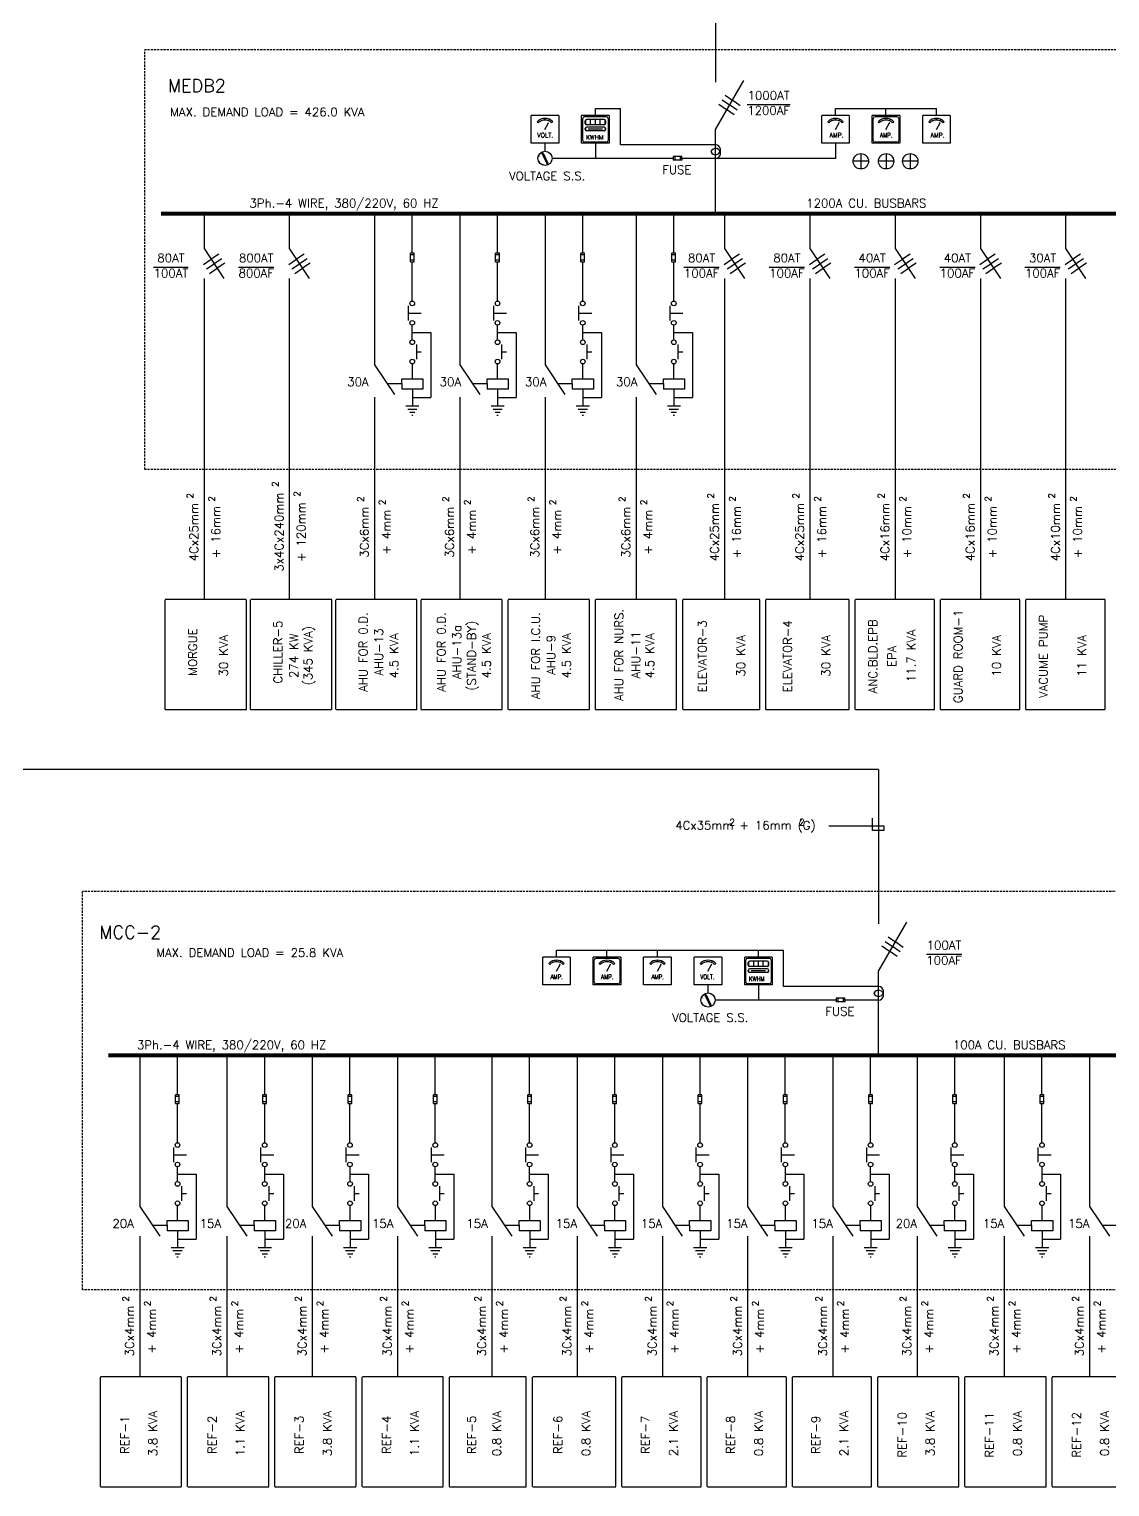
# Model space of a CAD drawing. Extents: x 20055 to 127460, y -8950 to 79188.
# Drawn here: x 87773 to 112927, y -5158 to 28768 of the extents above; entities that cross this region are included whole.
import ezdxf
from ezdxf.enums import TextEntityAlignment as Align

# ---------------------------------------------------------------- set-up
doc = ezdxf.new("R2010")
doc.units = 0
doc.header["$MEASUREMENT"] = 0
doc.linetypes.add('DASHED', pattern=[0.75, 0.5, -0.25])
for name, color, linetype in [('DB', 4, 'CONTINUOUS'), ('GRID-NO', 1, 'CONTINUOUS'), ('LIGH', 3, 'CONTINUOUS'), ('TEXT', 200, 'CONTINUOUS'), ('WIRE', 4, 'CONTINUOUS')]:
    doc.layers.add(name, color=color, linetype=linetype)
doc.styles.add('DWG', font='ROMANS.shx', dxfattribs={"width": 0.8, "height": 200})
doc.styles.add('ROMANS', font='ROMANS.shx', dxfattribs={"height": 0.4})

msp = doc.modelspace()

# ---------------------------------------------------------------- linework, layer by layer
at = {"layer": 'DB', "color": 7, "linetype": 'DASHED', "ltscale": 100}
for p, q in [((118928, 28285), (90468, 28285)), ((90468, 18518), (90468, 28285)), ((118928, 18518), (90468, 18518)), ((126238, 8696), (89017, 8696)), ((89017, -571), (89017, 8696)), ((126238, -571), (89017, -571))]:
    msp.add_line(p, q, dxfattribs=at)
at = {"layer": 'DB', "color": 7, "linetype": 'DASHED'}
for p, q in [((92831, 15493), (90941, 15493)), ((90941, 12931), (90941, 15493)), ((92831, 12931), (92831, 15493)), ((94815, 15493), (92925, 15493)), ((92925, 12931), (92925, 15493)), ((94815, 12931), (94815, 15493)), ((96799, 15493), (94910, 15493)), ((94910, 12931), (94910, 15493)), ((96799, 12931), (96799, 15493)), ((98784, 15493), (96894, 15493)), ((96894, 12931), (96894, 15493)), ((98784, 12931), (98784, 15493)), ((100814, 15493), (98924, 15493)), ((98924, 12931), (98924, 15493)), ((100814, 12931), (100814, 15493)), ((100955, 12931), (100955, 15493)), ((102844, 15493), (100955, 15493)), ((102844, 12931), (102844, 15493)), ((102985, 12931), (102985, 15493)), ((104777, 15493), (102985, 15493)), ((104777, 12931), (104777, 15493)), ((106861, 15493), (104918, 15493)), ((104918, 12931), (104918, 15493)), ((106861, 12931), (106861, 15493)), ((108846, 15493), (107002, 15493)), ((107002, 12931), (107002, 15493)), ((108846, 12931), (108846, 15493)), ((110830, 15493), (108987, 15493)), ((108987, 12931), (108987, 15493)), ((110830, 12931), (110830, 15493)), ((112814, 15493), (110971, 15493)), ((110971, 12931), (110971, 15493)), ((112814, 12931), (112814, 15493)), ((90941, 12931), (92831, 12931)), ((92925, 12931), (94815, 12931)), ((94910, 12931), (96799, 12931)), ((96894, 12931), (98784, 12931)), ((98924, 12931), (100814, 12931)), ((100955, 12931), (102844, 12931)), ((102985, 12931), (104777, 12931)), ((104918, 12931), (106861, 12931)), ((107002, 12931), (108846, 12931)), ((108987, 12931), (110830, 12931)), ((110971, 12931), (112814, 12931)), ((89432, -5158), (89432, -2596)), ((91321, -2596), (89432, -2596)), ((91321, -5158), (91321, -2596)), ((93352, -2596), (91462, -2596)), ((91462, -5158), (91462, -2596)), ((93352, -5158), (93352, -2596)), ((93493, -5158), (93493, -2596)), ((95382, -2596), (93493, -2596)), ((95382, -5158), (95382, -2596)), ((95523, -5158), (95523, -2596)), ((97412, -2596), (95523, -2596)), ((97412, -5158), (97412, -2596)), ((97553, -5158), (97553, -2596)), ((99345, -2596), (97553, -2596)), ((99345, -5158), (99345, -2596)), ((99486, -5158), (99486, -2596)), ((101429, -2596), (99486, -2596)), ((101429, -5158), (101429, -2596)), ((103414, -2596), (101570, -2596)), ((101570, -5158), (101570, -2596)), ((103414, -5158), (103414, -2596)), ((103555, -5158), (103555, -2596)), ((105398, -2596), (103555, -2596)), ((105398, -5158), (105398, -2596)), ((105539, -5158), (105539, -2596)), ((107382, -2596), (105539, -2596)), ((107382, -5158), (107382, -2596)), ((107523, -5158), (107523, -2596)), ((109413, -2596), (107523, -2596)), ((109413, -5158), (109413, -2596)), ((109554, -5158), (109554, -2596)), ((111443, -2596), (109554, -2596)), ((111443, -5158), (111443, -2596)), ((113473, -2596), (111584, -2596)), ((111584, -5158), (111584, -2596)), ((89432, -5158), (91321, -5158)), ((91462, -5158), (93352, -5158)), ((93493, -5158), (95382, -5158)), ((95523, -5158), (97412, -5158)), ((97553, -5158), (99345, -5158)), ((99486, -5158), (101429, -5158)), ((101570, -5158), (103414, -5158)), ((103555, -5158), (105398, -5158)), ((105539, -5158), (107382, -5158)), ((107523, -5158), (109413, -5158)), ((109554, -5158), (111443, -5158)), ((111584, -5158), (113473, -5158))]:
    msp.add_line(p, q, dxfattribs=at)
at = {"layer": 'GRID-NO', "color": 11}
msp.add_lwpolyline([(106386, 10223), (107668, 10223), (107668, 10117), (107401, 10117), (107401, 10405)], dxfattribs=at)
at = {"layer": 'LIGH', "color": 4}
for p, q in [((96689, 23556), (96689, 24473)), ((98674, 23556), (98674, 24473)), ((100658, 23556), (100658, 24473)), ((102777, 23556), (102777, 24473)), ((96689, 22438), (96689, 23355)), ((98674, 22438), (98674, 23355)), ((100658, 22438), (100658, 23355)), ((102777, 22438), (102777, 23355)), ((96594, 22331), (96594, 21987)), ((98578, 22331), (98578, 21987)), ((100563, 22331), (100563, 21987)), ((102682, 22331), (102682, 21987)), ((96691, 21535), (96691, 21879)), ((98675, 21535), (98675, 21879)), ((100660, 21535), (100660, 21879)), ((102779, 21535), (102779, 21879)), ((96691, 21707), (97124, 21707)), ((96786, 21428), (96786, 21084)), ((97124, 21707), (97124, 20195)), ((98675, 21707), (99108, 21707)), ((98771, 21428), (98771, 21084)), ((99108, 21707), (99108, 20195)), ((100660, 21707), (101092, 21707)), ((100755, 21428), (100755, 21084)), ((101092, 21707), (101092, 20195)), ((102779, 21707), (103211, 21707)), ((102874, 21428), (102874, 21084)), ((103211, 21707), (103211, 20195)), ((96692, 20632), (96692, 20976)), ((98677, 20632), (98677, 20976)), ((100661, 20632), (100661, 20976)), ((102780, 20632), (102780, 20976)), ((96104, 20520), (96446, 20520)), ((96446, 20521), (96446, 20632)), ((96446, 20632), (96939, 20632)), ((96446, 20520), (96446, 20390)), ((96939, 20390), (96446, 20390)), ((96692, 20390), (96692, 20000)), ((96939, 20632), (96939, 20390)), ((98088, 20520), (98431, 20520)), ((98431, 20632), (98923, 20632)), ((98431, 20521), (98431, 20632)), ((98431, 20520), (98431, 20390)), ((98923, 20390), (98431, 20390)), ((98677, 20390), (98677, 20000)), ((98923, 20632), (98923, 20390)), ((100072, 20520), (100415, 20520)), ((100415, 20521), (100415, 20632)), ((100415, 20632), (100907, 20632)), ((100415, 20520), (100415, 20390)), ((100907, 20390), (100415, 20390)), ((100661, 20390), (100661, 20000)), ((100907, 20632), (100907, 20390)), ((102192, 20520), (102534, 20520)), ((102534, 20632), (103027, 20632)), ((102534, 20521), (102534, 20632)), ((102534, 20520), (102534, 20390)), ((103027, 20390), (102534, 20390)), ((102780, 20390), (102780, 20000)), ((103027, 20632), (103027, 20390)), ((96692, 20195), (97124, 20195)), ((98677, 20195), (99108, 20195)), ((100661, 20195), (101092, 20195)), ((102780, 20195), (103211, 20195)), ((91226, 3968), (91226, 4885)), ((93256, 3968), (93256, 4885)), ((95240, 3968), (95240, 4885)), ((97225, 3968), (97225, 4885)), ((99420, 3968), (99420, 4885)), ((101405, 3968), (101405, 4885)), ((103389, 3968), (103389, 4885)), ((105373, 3968), (105373, 4885)), ((107358, 3968), (107358, 4885)), ((109317, 3968), (109317, 4885)), ((111347, 3968), (111347, 4885)), ((91226, 2850), (91226, 3766)), ((93256, 2850), (93256, 3766)), ((95240, 2850), (95240, 3766)), ((97225, 2850), (97225, 3766)), ((99420, 2850), (99420, 3766)), ((101405, 2850), (101405, 3766)), ((103389, 2850), (103389, 3766)), ((105373, 2850), (105373, 3766)), ((107358, 2850), (107358, 3766)), ((109317, 2850), (109317, 3766)), ((111347, 2850), (111347, 3766)), ((91130, 2742), (91130, 2398)), ((93161, 2742), (93161, 2398)), ((95145, 2742), (95145, 2398)), ((97129, 2742), (97129, 2398)), ((99325, 2742), (99325, 2398)), ((101309, 2742), (101309, 2398)), ((103294, 2742), (103294, 2398)), ((105278, 2742), (105278, 2398)), ((107262, 2742), (107262, 2398)), ((109222, 2742), (109222, 2398)), ((111252, 2742), (111252, 2398)), ((91227, 1946), (91227, 2290)), ((91227, 2118), (91660, 2118)), ((91660, 2118), (91660, 606)), ((93257, 1946), (93257, 2290)), ((93257, 2118), (93690, 2118)), ((93690, 2118), (93690, 606)), ((95242, 1946), (95242, 2290)), ((95242, 2118), (95674, 2118)), ((95674, 2118), (95674, 606)), ((97226, 1946), (97226, 2290)), ((97226, 2118), (97659, 2118)), ((97659, 2118), (97659, 606)), ((99422, 1946), (99422, 2290)), ((99422, 2118), (99854, 2118)), ((99854, 2118), (99854, 606)), ((101406, 1946), (101406, 2290)), ((101406, 2118), (101839, 2118)), ((101839, 2118), (101839, 606)), ((103391, 1946), (103391, 2290)), ((103391, 2118), (103823, 2118)), ((103823, 2118), (103823, 606)), ((105375, 1946), (105375, 2290)), ((105375, 2118), (105807, 2118)), ((105807, 2118), (105807, 606)), ((107359, 1946), (107359, 2290)), ((107359, 2118), (107792, 2118)), ((107792, 2118), (107792, 606)), ((109318, 1946), (109318, 2290)), ((109318, 2118), (109751, 2118)), ((109751, 2118), (109751, 606)), ((111349, 1946), (111349, 2290)), ((111349, 2118), (111781, 2118)), ((111781, 2118), (111781, 606)), ((91322, 1839), (91322, 1495)), ((93353, 1839), (93353, 1495)), ((95337, 1839), (95337, 1495)), ((97321, 1839), (97321, 1495)), ((99517, 1839), (99517, 1495)), ((101501, 1839), (101501, 1495)), ((103486, 1839), (103486, 1495)), ((105470, 1839), (105470, 1495)), ((107454, 1839), (107454, 1495)), ((109414, 1839), (109414, 1495)), ((111444, 1839), (111444, 1495)), ((91229, 1043), (91229, 1387)), ((93259, 1043), (93259, 1387)), ((95243, 1043), (95243, 1387)), ((97228, 1043), (97228, 1387)), ((99423, 1043), (99423, 1387)), ((101408, 1043), (101408, 1387)), ((103392, 1043), (103392, 1387)), ((105376, 1043), (105376, 1387)), ((107361, 1043), (107361, 1387)), ((109320, 1043), (109320, 1387)), ((111350, 1043), (111350, 1387)), ((90982, 1043), (91475, 1043)), ((90982, 933), (90982, 1043)), ((91475, 1043), (91475, 802)), ((93013, 1043), (93505, 1043)), ((93013, 933), (93013, 1043)), ((93505, 1043), (93505, 802)), ((94997, 1043), (95490, 1043)), ((94997, 933), (94997, 1043)), ((95490, 1043), (95490, 802)), ((96981, 1043), (97474, 1043)), ((96981, 933), (96981, 1043)), ((97474, 1043), (97474, 802)), ((99177, 1043), (99670, 1043)), ((99177, 933), (99177, 1043)), ((99670, 1043), (99670, 802)), ((101161, 1043), (101654, 1043)), ((101161, 933), (101161, 1043)), ((101654, 1043), (101654, 802)), ((103146, 1043), (103638, 1043)), ((103146, 933), (103146, 1043)), ((103638, 1043), (103638, 802)), ((105130, 1043), (105623, 1043)), ((105130, 933), (105130, 1043)), ((105623, 1043), (105623, 802)), ((107114, 1043), (107607, 1043)), ((107114, 933), (107114, 1043)), ((107607, 1043), (107607, 802)), ((109074, 1043), (109566, 1043)), ((109074, 933), (109074, 1043)), ((109566, 1043), (109566, 802)), ((111104, 1043), (111596, 1043)), ((111104, 933), (111104, 1043)), ((111596, 1043), (111596, 802)), ((90640, 931), (90982, 931)), ((90982, 931), (90982, 802)), ((91475, 802), (90982, 802)), ((91229, 802), (91229, 411)), ((92670, 931), (93013, 931)), ((93013, 931), (93013, 802)), ((93505, 802), (93013, 802)), ((93259, 802), (93259, 411)), ((94654, 931), (94997, 931)), ((94997, 931), (94997, 802)), ((95490, 802), (94997, 802)), ((95243, 802), (95243, 411)), ((96639, 931), (96981, 931)), ((96981, 931), (96981, 802)), ((97474, 802), (96981, 802)), ((97228, 802), (97228, 411)), ((98834, 931), (99177, 931)), ((99177, 931), (99177, 802)), ((99670, 802), (99177, 802)), ((99423, 802), (99423, 411)), ((100819, 931), (101161, 931)), ((101161, 931), (101161, 802)), ((101654, 802), (101161, 802)), ((101408, 802), (101408, 411)), ((102803, 931), (103146, 931)), ((103146, 931), (103146, 802)), ((103638, 802), (103146, 802)), ((103392, 802), (103392, 411)), ((104787, 931), (105130, 931)), ((105130, 931), (105130, 802)), ((105623, 802), (105130, 802)), ((105376, 802), (105376, 411)), ((106772, 931), (107114, 931)), ((107114, 931), (107114, 802)), ((107607, 802), (107114, 802)), ((107361, 802), (107361, 411)), ((108731, 931), (109074, 931)), ((109074, 931), (109074, 802)), ((109566, 802), (109074, 802)), ((109320, 802), (109320, 411)), ((110761, 931), (111104, 931)), ((111104, 931), (111104, 802)), ((111596, 802), (111104, 802)), ((111350, 802), (111350, 411)), ((112746, 931), (113088, 931)), ((91229, 606), (91660, 606)), ((93259, 606), (93690, 606)), ((95243, 606), (95674, 606)), ((97228, 606), (97659, 606)), ((99423, 606), (99854, 606)), ((101408, 606), (101839, 606)), ((103392, 606), (103823, 606)), ((105376, 606), (105807, 606)), ((107361, 606), (107792, 606)), ((109320, 606), (109751, 606)), ((111350, 606), (111781, 606))]:
    msp.add_line(p, q, dxfattribs=at)
for centre in [(96689, 22385), (98674, 22385), (100658, 22385), (102777, 22385), (96689, 21933), (98674, 21933), (100658, 21933), (102777, 21933), (96691, 21481), (98675, 21481), (100660, 21481), (102779, 21481), (96691, 21030), (98675, 21030), (100660, 21030), (102779, 21030), (91226, 2796), (93256, 2796), (95240, 2796), (97225, 2796), (99420, 2796), (101405, 2796), (103389, 2796), (105373, 2796), (107358, 2796), (109317, 2796), (111347, 2796), (91226, 2344), (93256, 2344), (95240, 2344), (97225, 2344), (99420, 2344), (101405, 2344), (103389, 2344), (105373, 2344), (107358, 2344), (109317, 2344), (111347, 2344), (91227, 1893), (93257, 1893), (95242, 1893), (97226, 1893), (99422, 1893), (101406, 1893), (103391, 1893), (105375, 1893), (107359, 1893), (109318, 1893), (111349, 1893), (91227, 1441), (93257, 1441), (95242, 1441), (97226, 1441), (99422, 1441), (101406, 1441), (103391, 1441), (105375, 1441), (107359, 1441), (109318, 1441), (111349, 1441)]:
    msp.add_circle(centre, 53.8, dxfattribs=at)
at = {"layer": 'WIRE', "color": 4}
for p, q in [((103749, 29320), (103749, 27531)), ((103749, 26436), (104404, 27569)), ((103971, 27230), (104148, 27106)), ((100953, 26755), (100953, 26920)), ((100953, 26920), (101537, 26920)), ((101537, 26073), (101537, 26920)), ((103827, 27024), (104003, 26900)), ((103900, 27126), (104076, 27003)), ((104180, 26777), (104003, 26900)), ((104253, 26879), (104076, 27003)), ((104324, 26983), (104148, 27106)), ((106541, 26920), (108891, 26920)), ((106541, 26755), (106541, 26920)), ((107716, 26755), (107716, 26920)), ((108891, 26755), (108891, 26920)), ((99457, 26111), (99457, 26755)), ((100099, 26755), (99457, 26755)), ((100099, 26755), (100099, 26111)), ((100632, 26111), (100632, 26755)), ((101274, 26755), (100632, 26755)), ((100657, 26178), (100657, 26688)), ((101208, 26730), (100699, 26730)), ((101250, 26688), (101250, 26178)), ((101274, 26755), (101274, 26111)), ((106862, 26755), (106220, 26755)), ((106220, 26111), (106220, 26755)), ((106862, 26755), (106862, 26111)), ((107395, 26111), (107395, 26755)), ((108037, 26755), (107395, 26755)), ((107420, 26178), (107420, 26688)), ((107970, 26730), (107462, 26730)), ((108012, 26688), (108012, 26178)), ((108037, 26755), (108037, 26111)), ((109212, 26755), (108570, 26755)), ((108570, 26111), (108570, 26755)), ((109212, 26755), (109212, 26111)), ((101208, 26136), (100699, 26136)), ((103749, 24473), (103749, 26436)), ((107970, 26136), (107462, 26136)), ((100099, 26111), (99457, 26111)), ((99624, 25816), (99641, 25810)), ((99709, 25910), (99717, 25894)), ((99713, 25869), (99717, 25894)), ((99713, 25869), (99820, 25640)), ((99717, 25894), (99738, 25881)), ((99738, 25881), (99845, 25651)), ((99778, 26111), (99778, 25925)), ((99836, 25915), (99830, 25899)), ((99929, 25830), (99913, 25822)), ((101274, 26111), (100632, 26111)), ((100953, 26111), (100953, 25760)), ((103749, 26073), (101537, 26073)), ((102963, 25803), (102761, 25803)), ((102761, 25803), (102761, 25717)), ((102798, 25803), (102798, 25717)), ((102925, 25803), (102925, 25717)), ((102963, 25760), (102963, 25803)), ((106862, 26111), (106220, 26111)), ((106541, 26111), (106541, 25760)), ((107131, 25871), (107131, 25513)), ((108037, 26111), (107395, 26111)), ((107719, 25871), (107719, 25513)), ((108281, 25871), (108281, 25513)), ((109212, 26111), (108570, 26111)), ((99646, 25698), (99630, 25691)), ((99728, 25622), (99722, 25606)), ((99820, 25640), (99841, 25627)), ((99841, 25627), (99845, 25651)), ((99841, 25627), (99849, 25611)), ((99918, 25711), (99935, 25705)), ((102761, 25760), (99944, 25760)), ((102963, 25717), (102761, 25717)), ((106541, 25760), (102963, 25760)), ((102963, 25760), (102963, 25717)), ((103749, 25760), (102963, 25760)), ((107310, 25692), (106952, 25692)), ((107898, 25692), (107540, 25692)), ((108459, 25692), (108102, 25692)), ((91843, 24473), (91843, 23664)), ((93827, 24473), (93827, 23664)), ((95811, 24473), (95811, 20958)), ((97796, 24473), (97796, 20958)), ((99780, 24473), (99780, 20958)), ((102677, 24473), (101284, 24473)), ((101899, 24473), (101899, 20958)), ((102677, 24473), (118654, 24473)), ((103960, 24473), (103960, 23664)), ((105944, 24473), (105944, 23664)), ((107929, 24473), (107929, 23664)), ((109913, 24473), (109913, 23664)), ((111897, 24473), (111897, 23664)), ((91832, 23291), (92011, 23411)), ((91843, 23664), (92307, 22968)), ((92191, 23531), (92011, 23411)), ((92261, 23426), (92082, 23307)), ((93817, 23291), (93996, 23411)), ((93827, 23664), (94291, 22968)), ((94175, 23531), (93996, 23411)), ((94246, 23426), (94066, 23307)), ((96732, 23556), (96647, 23556)), ((96647, 23355), (96647, 23556)), ((96732, 23519), (96647, 23519)), ((96732, 23355), (96732, 23556)), ((98717, 23556), (98631, 23556)), ((98631, 23355), (98631, 23556)), ((98717, 23519), (98631, 23519)), ((98717, 23355), (98717, 23556)), ((100615, 23355), (100615, 23556)), ((100701, 23556), (100615, 23556)), ((100701, 23519), (100615, 23519)), ((100701, 23355), (100701, 23556)), ((102820, 23556), (102735, 23556)), ((102735, 23355), (102735, 23556)), ((102820, 23519), (102735, 23519)), ((102820, 23355), (102820, 23556)), ((103950, 23291), (104129, 23411)), ((103960, 23664), (104425, 22968)), ((104308, 23531), (104129, 23411)), ((104379, 23426), (104200, 23307)), ((105934, 23291), (106113, 23411)), ((105944, 23664), (106409, 22968)), ((106292, 23531), (106113, 23411)), ((106363, 23426), (106184, 23307)), ((107918, 23291), (108098, 23411)), ((107929, 23664), (108393, 22968)), ((108277, 23531), (108098, 23411)), ((108347, 23426), (108168, 23307)), ((109903, 23291), (110082, 23411)), ((109913, 23664), (110378, 22968)), ((110261, 23531), (110082, 23411)), ((110332, 23426), (110153, 23307)), ((111887, 23291), (112066, 23411)), ((111897, 23664), (112362, 22968)), ((112245, 23531), (112066, 23411)), ((112316, 23426), (112137, 23307)), ((91903, 23187), (92082, 23307)), ((91972, 23082), (92151, 23202)), ((92330, 23321), (92151, 23202)), ((93887, 23187), (94066, 23307)), ((93956, 23082), (94135, 23202)), ((94315, 23321), (94135, 23202)), ((96732, 23392), (96647, 23392)), ((96647, 23355), (96732, 23355)), ((98717, 23392), (98631, 23392)), ((98631, 23355), (98717, 23355)), ((100701, 23392), (100615, 23392)), ((100615, 23355), (100701, 23355)), ((102820, 23392), (102735, 23392)), ((102735, 23355), (102820, 23355)), ((104020, 23187), (104200, 23307)), ((104089, 23082), (104268, 23202)), ((104448, 23321), (104268, 23202)), ((106005, 23187), (106184, 23307)), ((106074, 23082), (106253, 23202)), ((106432, 23321), (106253, 23202)), ((107989, 23187), (108168, 23307)), ((108058, 23082), (108237, 23202)), ((108416, 23321), (108237, 23202)), ((109973, 23187), (110153, 23307)), ((110042, 23082), (110221, 23202)), ((110401, 23321), (110221, 23202)), ((111958, 23187), (112137, 23307)), ((112027, 23082), (112206, 23202)), ((112385, 23321), (112206, 23202)), ((91843, 22968), (91843, 15493)), ((93827, 22968), (93827, 15493)), ((103960, 22968), (103960, 15493)), ((105944, 22968), (105944, 15493)), ((107929, 22968), (107929, 15493)), ((109913, 22968), (109913, 15493)), ((111897, 22968), (111897, 15493)), ((96594, 22159), (96900, 22159)), ((98578, 22159), (98884, 22159)), ((100563, 22159), (100869, 22159)), ((102682, 22159), (102988, 22159)), ((96786, 21256), (96900, 21256)), ((98771, 21256), (98884, 21256)), ((100755, 21256), (100869, 21256)), ((102874, 21256), (102988, 21256)), ((95811, 20958), (96276, 20261)), ((97796, 20958), (98260, 20261)), ((99780, 20958), (100244, 20261)), ((101899, 20958), (102364, 20261)), ((95811, 20199), (95811, 15493)), ((97796, 20199), (97796, 15493)), ((99780, 20199), (99780, 15493)), ((101899, 20199), (101899, 15493)), ((96539, 20000), (96846, 20000)), ((96585, 19927), (96800, 19927)), ((96631, 19855), (96753, 19855)), ((96678, 19782), (96707, 19782)), ((98523, 20000), (98830, 20000)), ((98570, 19927), (98784, 19927)), ((98616, 19855), (98738, 19855)), ((98662, 19782), (98691, 19782)), ((100508, 20000), (100815, 20000)), ((100554, 19927), (100768, 19927)), ((100600, 19855), (100722, 19855)), ((100646, 19782), (100676, 19782)), ((102627, 20000), (102934, 20000)), ((102673, 19927), (102888, 19927)), ((102719, 19855), (102841, 19855)), ((102766, 19782), (102795, 19782)), ((107544, 11541), (107544, 7942)), ((107544, 6847), (108199, 7981)), ((107695, 7538), (107871, 7414)), ((107766, 7641), (107943, 7518)), ((108119, 7394), (107943, 7518)), ((99726, 6522), (99726, 7166)), ((100368, 7166), (99726, 7166)), ((100047, 7332), (105332, 7332)), ((100047, 7166), (100047, 7332)), ((100368, 7166), (100368, 6522)), ((100901, 6522), (100901, 7166)), ((101543, 7166), (100901, 7166)), ((101476, 7141), (100968, 7141)), ((101222, 7166), (101222, 7332)), ((101543, 7166), (101543, 6522)), ((102076, 6522), (102076, 7166)), ((102718, 7166), (102076, 7166)), ((102397, 7166), (102397, 7332)), ((102718, 7166), (102718, 6522)), ((103252, 6522), (103252, 7166)), ((103894, 7166), (103252, 7166)), ((103894, 7166), (103894, 6522)), ((104427, 6522), (104427, 7166)), ((105069, 7166), (104427, 7166)), ((105003, 7141), (104494, 7141)), ((104748, 7166), (104748, 7332)), ((105069, 7166), (105069, 6522)), ((105332, 6485), (105332, 7332)), ((107622, 7435), (107799, 7312)), ((107975, 7188), (107799, 7312)), ((108048, 7290), (107871, 7414)), ((100926, 6589), (100926, 7100)), ((101518, 7100), (101518, 6589)), ((104452, 6589), (104452, 7100)), ((105045, 7100), (105045, 6589)), ((107544, 4885), (107544, 6847)), ((100368, 6522), (99726, 6522)), ((101543, 6522), (100901, 6522)), ((101476, 6547), (100968, 6547)), ((102718, 6522), (102076, 6522)), ((103894, 6522), (103252, 6522)), ((103573, 6522), (103573, 6337)), ((105069, 6522), (104427, 6522)), ((105003, 6547), (104494, 6547)), ((104748, 6522), (104748, 6171)), ((107544, 6485), (105332, 6485)), ((103419, 6227), (103436, 6221)), ((103441, 6110), (103425, 6102)), ((103504, 6321), (103512, 6305)), ((103508, 6280), (103512, 6305)), ((103508, 6280), (103615, 6051)), ((103512, 6305), (103533, 6292)), ((103533, 6292), (103640, 6063)), ((103631, 6327), (103625, 6310)), ((103724, 6241), (103708, 6233)), ((103713, 6122), (103730, 6116)), ((106556, 6171), (103739, 6171)), ((106758, 6214), (106556, 6214)), ((106556, 6214), (106556, 6128)), ((106758, 6128), (106556, 6128)), ((106593, 6214), (106593, 6128)), ((106720, 6214), (106720, 6128)), ((106758, 6171), (106758, 6214)), ((107544, 6171), (106758, 6171)), ((107544, 6171), (106758, 6171)), ((106758, 6171), (106758, 6128)), ((103523, 6034), (103517, 6017)), ((103615, 6051), (103637, 6038)), ((103637, 6038), (103640, 6063)), ((103637, 6038), (103644, 6022)), ((90348, 4885), (90348, 1369)), ((93619, 4885), (90517, 4885)), ((92378, 4885), (92378, 1369)), ((94362, 4885), (94362, 1369)), ((96346, 4885), (96346, 1369)), ((98542, 4885), (98542, 1369)), ((100527, 4885), (100527, 1369)), ((102511, 4885), (102511, 1369)), ((104495, 4885), (104495, 1369)), ((106480, 4885), (106480, 1369)), ((108439, 4885), (108439, 1369)), ((110469, 4885), (110469, 1369)), ((112453, 4885), (112453, 1369)), ((91183, 3766), (91183, 3968)), ((91268, 3968), (91183, 3968)), ((91268, 3930), (91183, 3930)), ((91268, 3803), (91183, 3803)), ((91183, 3766), (91268, 3766)), ((91268, 3766), (91268, 3968)), ((93213, 3766), (93213, 3968)), ((93299, 3968), (93213, 3968)), ((93299, 3930), (93213, 3930)), ((93299, 3803), (93213, 3803)), ((93213, 3766), (93299, 3766)), ((93299, 3766), (93299, 3968)), ((95198, 3766), (95198, 3968)), ((95283, 3968), (95198, 3968)), ((95283, 3930), (95198, 3930)), ((95283, 3803), (95198, 3803)), ((95198, 3766), (95283, 3766)), ((95283, 3766), (95283, 3968)), ((97267, 3968), (97182, 3968)), ((97182, 3766), (97182, 3968)), ((97267, 3930), (97182, 3930)), ((97267, 3803), (97182, 3803)), ((97182, 3766), (97267, 3766)), ((97267, 3766), (97267, 3968)), ((99378, 3766), (99378, 3968)), ((99463, 3968), (99378, 3968)), ((99463, 3930), (99378, 3930)), ((99463, 3803), (99378, 3803)), ((99378, 3766), (99463, 3766)), ((99463, 3766), (99463, 3968)), ((101362, 3766), (101362, 3968)), ((101447, 3968), (101362, 3968)), ((101447, 3930), (101362, 3930)), ((101447, 3803), (101362, 3803)), ((101362, 3766), (101447, 3766)), ((101447, 3766), (101447, 3968)), ((103346, 3766), (103346, 3968)), ((103432, 3968), (103346, 3968)), ((103432, 3930), (103346, 3930)), ((103432, 3803), (103346, 3803)), ((103346, 3766), (103432, 3766)), ((103432, 3766), (103432, 3968)), ((105331, 3766), (105331, 3968)), ((105416, 3968), (105331, 3968)), ((105416, 3930), (105331, 3930)), ((105416, 3803), (105331, 3803)), ((105331, 3766), (105416, 3766)), ((105416, 3766), (105416, 3968)), ((107315, 3766), (107315, 3968)), ((107400, 3968), (107315, 3968)), ((107400, 3930), (107315, 3930)), ((107400, 3803), (107315, 3803)), ((107315, 3766), (107400, 3766)), ((107400, 3766), (107400, 3968)), ((109274, 3766), (109274, 3968)), ((109360, 3968), (109274, 3968)), ((109360, 3930), (109274, 3930)), ((109360, 3803), (109274, 3803)), ((109274, 3766), (109360, 3766)), ((109360, 3766), (109360, 3968)), ((111304, 3766), (111304, 3968)), ((111390, 3968), (111304, 3968)), ((111390, 3930), (111304, 3930)), ((111390, 3803), (111304, 3803)), ((111304, 3766), (111390, 3766)), ((111390, 3766), (111390, 3968)), ((91130, 2570), (91436, 2570)), ((93161, 2570), (93466, 2570)), ((95145, 2570), (95451, 2570)), ((97129, 2570), (97435, 2570)), ((99325, 2570), (99631, 2570)), ((101309, 2570), (101615, 2570)), ((103294, 2570), (103600, 2570)), ((105278, 2570), (105584, 2570)), ((107262, 2570), (107568, 2570)), ((109222, 2570), (109527, 2570)), ((111252, 2570), (111558, 2570)), ((90348, 1369), (90812, 673)), ((91322, 1667), (91436, 1667)), ((92378, 1369), (92842, 673)), ((93353, 1667), (93466, 1667)), ((94362, 1369), (94827, 673)), ((95337, 1667), (95451, 1667)), ((96346, 1369), (96811, 673)), ((97321, 1667), (97435, 1667)), ((98542, 1369), (99007, 673)), ((99517, 1667), (99631, 1667)), ((100527, 1369), (100991, 673)), ((101501, 1667), (101615, 1667)), ((102511, 1369), (102975, 673)), ((103486, 1667), (103600, 1667)), ((104495, 1369), (104960, 673)), ((105470, 1667), (105584, 1667)), ((106480, 1369), (106944, 673)), ((107454, 1667), (107568, 1667)), ((108439, 1369), (108903, 673)), ((109414, 1667), (109527, 1667)), ((110469, 1369), (110934, 673)), ((111444, 1667), (111558, 1667)), ((112453, 1369), (112918, 673)), ((90348, 673), (90348, -2596)), ((91075, 411), (91382, 411)), ((92378, 673), (92378, -2596)), ((93105, 411), (93412, 411)), ((94362, 673), (94362, -2596)), ((95090, 411), (95397, 411)), ((96346, 673), (96346, -2596)), ((97074, 411), (97381, 411)), ((98542, 673), (98542, -2596)), ((99270, 411), (99577, 411)), ((100527, 673), (100527, -2596)), ((101254, 411), (101561, 411)), ((102511, 673), (102511, -2596)), ((103238, 411), (103546, 411)), ((104495, 673), (104495, -2596)), ((105223, 411), (105530, 411)), ((106480, 673), (106480, -2596)), ((107207, 411), (107514, 411)), ((108439, 673), (108439, -2596)), ((109166, 411), (109474, 411)), ((110469, 673), (110469, -2596)), ((111197, 411), (111504, 411)), ((112453, 673), (112453, -2596)), ((91121, 339), (91336, 339)), ((91168, 266), (91290, 266)), ((91214, 194), (91243, 194)), ((93152, 339), (93366, 339)), ((93198, 266), (93320, 266)), ((93244, 194), (93274, 194)), ((95136, 339), (95351, 339)), ((95182, 266), (95304, 266)), ((95229, 194), (95258, 194)), ((97120, 339), (97335, 339)), ((97167, 266), (97289, 266)), ((97213, 194), (97242, 194)), ((99316, 339), (99531, 339)), ((99362, 266), (99484, 266)), ((99409, 194), (99438, 194)), ((101300, 339), (101515, 339)), ((101347, 266), (101469, 266)), ((101393, 194), (101422, 194)), ((103285, 339), (103499, 339)), ((103331, 266), (103453, 266)), ((103377, 194), (103407, 194)), ((105269, 339), (105484, 339)), ((105315, 266), (105437, 266)), ((105362, 194), (105391, 194)), ((107253, 339), (107468, 339)), ((107300, 266), (107422, 266)), ((107346, 194), (107375, 194)), ((109213, 339), (109427, 339)), ((109259, 266), (109381, 266)), ((109305, 194), (109335, 194)), ((111243, 339), (111457, 339)), ((111289, 266), (111411, 266)), ((111335, 194), (111365, 194))]:
    msp.add_line(p, q, dxfattribs=at)
at = {"layer": 'WIRE', "color": 11}
for p, q in [((99597, 26614), (99622, 26589)), ((99633, 26611), (99640, 26603)), ((99650, 26625), (99656, 26616)), ((99670, 26636), (99675, 26626)), ((99687, 26655), (99695, 26636)), ((99712, 26653), (99715, 26643)), ((99733, 26658), (99735, 26648)), ((99759, 26662), (99759, 26652)), ((99778, 26652), (99779, 26673)), ((99778, 26433), (99860, 26591)), ((99799, 26662), (99798, 26652)), ((99824, 26658), (99822, 26648)), ((99845, 26653), (99842, 26643)), ((99851, 26580), (99864, 26598)), ((99857, 26584), (99851, 26580)), ((99857, 26577), (99864, 26598)), ((99857, 26584), (99857, 26577)), ((99870, 26655), (99862, 26636)), ((99887, 26636), (99882, 26626)), ((99907, 26625), (99901, 26616)), ((99924, 26611), (99917, 26603)), ((99933, 26589), (99958, 26614)), ((100716, 26575), (100716, 26635)), ((100731, 26556), (100731, 26654)), ((101157, 26668), (100750, 26668)), ((101157, 26541), (100750, 26541)), ((101157, 26485), (100750, 26485)), ((100842, 26556), (100842, 26654)), ((100953, 26556), (100953, 26654)), ((101065, 26556), (101065, 26654)), ((101176, 26654), (101176, 26556)), ((101190, 26635), (101190, 26575)), ((106360, 26614), (106385, 26589)), ((106396, 26611), (106403, 26603)), ((106413, 26625), (106419, 26616)), ((106432, 26636), (106437, 26626)), ((106450, 26655), (106457, 26636)), ((106475, 26653), (106478, 26643)), ((106495, 26658), (106498, 26648)), ((106521, 26662), (106522, 26652)), ((106540, 26433), (106623, 26591)), ((106541, 26652), (106541, 26673)), ((106561, 26662), (106561, 26652)), ((106587, 26658), (106585, 26648)), ((106608, 26653), (106605, 26643)), ((106613, 26580), (106627, 26598)), ((106619, 26584), (106613, 26580)), ((106619, 26577), (106627, 26598)), ((106619, 26584), (106619, 26577)), ((106633, 26655), (106625, 26636)), ((106650, 26636), (106645, 26626)), ((106670, 26625), (106663, 26616)), ((106686, 26611), (106680, 26603)), ((106696, 26589), (106721, 26614)), ((107535, 26614), (107560, 26589)), ((107572, 26611), (107578, 26603)), ((107588, 26625), (107595, 26616)), ((107608, 26636), (107613, 26626)), ((107625, 26655), (107633, 26636)), ((107650, 26653), (107653, 26643)), ((107671, 26658), (107673, 26648)), ((107697, 26662), (107697, 26652)), ((107716, 26652), (107717, 26673)), ((107716, 26433), (107798, 26591)), ((107737, 26662), (107736, 26652)), ((107762, 26658), (107760, 26648)), ((107783, 26653), (107780, 26643)), ((107789, 26580), (107802, 26598)), ((107795, 26584), (107789, 26580)), ((107795, 26577), (107802, 26598)), ((107795, 26584), (107795, 26577)), ((107808, 26655), (107801, 26636)), ((107825, 26636), (107820, 26626)), ((107845, 26625), (107839, 26616)), ((107862, 26611), (107855, 26603)), ((107872, 26589), (107897, 26614)), ((108711, 26614), (108736, 26589)), ((108747, 26611), (108754, 26603)), ((108763, 26625), (108770, 26616)), ((108783, 26636), (108788, 26626)), ((108801, 26655), (108808, 26636)), ((108826, 26653), (108829, 26643)), ((108846, 26658), (108849, 26648)), ((108872, 26662), (108872, 26652)), ((108891, 26433), (108974, 26591)), ((108892, 26652), (108892, 26673)), ((108912, 26662), (108912, 26652)), ((108938, 26658), (108936, 26648)), ((108959, 26653), (108955, 26643)), ((108964, 26580), (108977, 26598)), ((108970, 26584), (108964, 26580)), ((108970, 26577), (108977, 26598)), ((108970, 26584), (108970, 26577)), ((108983, 26655), (108976, 26636)), ((109001, 26636), (108996, 26626)), ((109021, 26625), (109014, 26616)), ((109037, 26611), (109031, 26603)), ((109047, 26589), (109072, 26614)), ((99778, 26433), (99778, 26433)), ((99778, 26433), (99778, 26433)), ((100716, 26435), (100716, 26452)), ((100731, 26442), (100731, 26444)), ((101157, 26401), (100750, 26401)), ((101120, 26442), (100786, 26442)), ((101176, 26444), (101176, 26442)), ((101190, 26452), (101190, 26435)), ((106540, 26433), (106541, 26433)), ((106541, 26433), (106541, 26433)), ((107716, 26433), (107716, 26433)), ((107716, 26433), (107716, 26433)), ((108891, 26433), (108892, 26433)), ((108891, 26433), (108891, 26433)), ((99866, 7025), (99891, 7000)), ((99902, 7023), (99909, 7014)), ((99919, 7036), (99925, 7027)), ((99938, 7047), (99943, 7037)), ((99956, 7066), (99963, 7047)), ((99981, 7064), (99984, 7055)), ((100001, 7070), (100004, 7060)), ((100027, 7074), (100028, 7063)), ((100046, 6844), (100129, 7002)), ((100046, 6844), (100047, 6844)), ((100047, 7063), (100047, 7084)), ((100047, 6844), (100047, 6844)), ((100067, 7074), (100067, 7063)), ((100093, 7070), (100091, 7060)), ((100114, 7064), (100111, 7055)), ((100119, 6991), (100133, 7009)), ((100125, 6995), (100119, 6991)), ((100125, 6988), (100133, 7009)), ((100125, 6995), (100125, 6988)), ((100139, 7066), (100131, 7047)), ((100156, 7047), (100151, 7037)), ((100176, 7036), (100169, 7027)), ((100192, 7023), (100186, 7014)), ((100202, 7000), (100227, 7025)), ((101041, 7025), (101066, 7000)), ((101078, 7023), (101084, 7014)), ((101094, 7036), (101101, 7027)), ((101114, 7047), (101119, 7037)), ((101131, 7066), (101139, 7047)), ((101156, 7064), (101159, 7055)), ((101177, 7070), (101179, 7060)), ((101203, 7074), (101203, 7063)), ((101222, 7063), (101223, 7084)), ((101222, 6844), (101304, 7002)), ((101222, 6844), (101222, 6844)), ((101222, 6844), (101222, 6844)), ((101243, 7074), (101242, 7063)), ((101268, 7070), (101266, 7060)), ((101289, 7064), (101286, 7055)), ((101295, 6991), (101308, 7009)), ((101301, 6995), (101295, 6991)), ((101301, 6988), (101308, 7009)), ((101301, 6995), (101301, 6988)), ((101314, 7066), (101307, 7047)), ((101332, 7047), (101327, 7037)), ((101351, 7036), (101345, 7027)), ((101368, 7023), (101361, 7014)), ((101378, 7000), (101403, 7025)), ((102217, 7025), (102242, 7000)), ((102253, 7023), (102260, 7014)), ((102269, 7036), (102276, 7027)), ((102289, 7047), (102294, 7037)), ((102307, 7066), (102314, 7047)), ((102332, 7064), (102335, 7055)), ((102352, 7070), (102355, 7060)), ((102378, 7074), (102378, 7063)), ((102397, 6844), (102480, 7002)), ((102397, 6844), (102398, 6844)), ((102397, 6844), (102397, 6844)), ((102398, 7063), (102398, 7084)), ((102418, 7074), (102418, 7063)), ((102444, 7070), (102442, 7060)), ((102465, 7064), (102461, 7055)), ((102470, 6991), (102484, 7009)), ((102476, 6995), (102470, 6991)), ((102476, 6988), (102484, 7009)), ((102476, 6995), (102476, 6988)), ((102490, 7066), (102482, 7047)), ((102507, 7047), (102502, 7037)), ((102527, 7036), (102520, 7027)), ((102543, 7023), (102537, 7014)), ((102553, 7000), (102578, 7025)), ((103392, 7025), (103417, 7000)), ((103428, 7023), (103435, 7014)), ((103445, 7036), (103451, 7027)), ((103465, 7047), (103470, 7037)), ((103482, 7066), (103490, 7047)), ((103507, 7064), (103510, 7055)), ((103528, 7070), (103530, 7060)), ((103554, 7074), (103554, 7063)), ((103573, 7063), (103574, 7084)), ((103573, 6844), (103655, 7002)), ((103573, 6844), (103573, 6844)), ((103573, 6844), (103573, 6844)), ((103594, 7074), (103593, 7063)), ((103619, 7070), (103617, 7060)), ((103640, 7064), (103637, 7055)), ((103646, 6991), (103659, 7009)), ((103652, 6995), (103646, 6991)), ((103652, 6988), (103659, 7009)), ((103652, 6995), (103652, 6988)), ((103665, 7066), (103657, 7047)), ((103682, 7047), (103677, 7037)), ((103702, 7036), (103696, 7027)), ((103719, 7023), (103712, 7014)), ((103729, 7000), (103753, 7025)), ((104511, 6986), (104511, 7046)), ((104511, 6846), (104511, 6863)), ((104526, 6967), (104526, 7065)), ((104526, 6853), (104526, 6856)), ((104952, 7079), (104545, 7079)), ((104952, 6952), (104545, 6952)), ((104952, 6896), (104545, 6896)), ((104952, 6812), (104545, 6812)), ((104915, 6853), (104581, 6853)), ((104637, 6967), (104637, 7065)), ((104748, 6967), (104748, 7065)), ((104860, 6967), (104860, 7065)), ((104971, 7065), (104971, 6967)), ((104971, 6856), (104971, 6853)), ((104985, 7046), (104985, 6986)), ((104985, 6863), (104985, 6846))]:
    msp.add_line(p, q, dxfattribs=at)
at = {"layer": 'WIRE', "color": 4, "linetype": 'Continuous'}
msp.add_line((107544, 11541), (85555, 11541), dxfattribs=at)
at = {"layer": 'WIRE', "color": 11}
for points, const_width in [([(99779, 26433, -1), (99777, 26433, -1)], 2.52), ([(99778, 26433, -1), (99777, 26433, -1)], 1.05), ([(106541, 26433, -1), (106539, 26433, -1)], 2.52), ([(106541, 26433, -1), (106540, 26433, -1)], 1.05), ([(107717, 26433, -1), (107714, 26433, -1)], 2.52), ([(107716, 26433, -1), (107715, 26433, -1)], 1.05), ([(108892, 26433, -1), (108890, 26433, -1)], 2.52), ([(108892, 26433, -1), (108891, 26433, -1)], 1.05), ([(100047, 6844, -1), (100045, 6844, -1)], 2.52), ([(100047, 6844, -1), (100046, 6844, -1)], 1.05), ([(101223, 6844, -1), (101220, 6844, -1)], 2.52), ([(101223, 6844, -1), (101221, 6844, -1)], 1.05), ([(102398, 6844, -1), (102396, 6844, -1)], 2.52), ([(102398, 6844, -1), (102397, 6844, -1)], 1.05), ([(103574, 6845, -1), (103572, 6845, -1)], 2.52), ([(103573, 6844, -1), (103572, 6844, -1)], 1.05)]:
    msp.add_lwpolyline(points, format="xyb", close=True, dxfattribs=dict(at, const_width=const_width))
at = {"layer": 'WIRE', "color": 4}
for points in [[(90844, 24473, 100, 100, 0), (118654, 24473, 25.6, 25.6, 0)], [(89619, 4885, 100, 100, 0), (125883, 4885, 25.6, 25.6, 0)]]:
    msp.add_lwpolyline(points, format="xyseb", dxfattribs=at)
at = {"layer": 'WIRE', "color": 4, "const_width": 25.6}
msp.add_lwpolyline([(90844, 24473), (118654, 24473)], dxfattribs=at)
at = {"layer": 'WIRE', "color": 4}
for centre, radius in [((99780, 25760), 165), ((107131, 25692), 179), ((107719, 25692), 179), ((108281, 25692), 179), ((103575, 6172), 165)]:
    msp.add_circle(centre, radius, dxfattribs=at)
at = {"layer": 'WIRE', "color": 11}
for centre, radius, start, end in [((99778, 26433), 256, 45.0803, 134.9197), ((99778, 26433), 220, 45.0803, 134.9197), ((100750, 26635), 33.5, 90, 180), ((100750, 26575), 33.5, 180, 270), ((100750, 26452), 33.5, 90, 180), ((101157, 26635), 33.5, 360, 90), ((101157, 26575), 33.5, 270, 0), ((101157, 26452), 33.5, 0, 90), ((106541, 26433), 256, 45.0803, 134.9197), ((106541, 26433), 220, 45.0803, 134.9197), ((107716, 26433), 256, 45.0803, 134.9197), ((107716, 26433), 220, 45.0803, 134.9197), ((108891, 26433), 256, 45.0803, 134.9197), ((108891, 26433), 220, 45.0803, 134.9197), ((100750, 26435), 33.5, 180, 270), ((101157, 26435), 33.5, 270, 0), ((100047, 6844), 256, 45.0803, 134.9197), ((100047, 6844), 220, 45.0803, 134.9197), ((101222, 6844), 256, 45.0803, 134.9197), ((101222, 6844), 220, 45.0803, 134.9197), ((102397, 6844), 256, 45.0803, 134.9197), ((102397, 6844), 220, 45.0803, 134.9197), ((103573, 6844), 256, 45.0803, 134.9197), ((103573, 6844), 220, 45.0803, 134.9197), ((104545, 7046), 33.5, 90, 180), ((104545, 6986), 33.5, 180, 270), ((104545, 6863), 33.5, 90, 180), ((104545, 6846), 33.5, 180, 270), ((104952, 7046), 33.5, 360, 90), ((104952, 6986), 33.5, 270, 0), ((104952, 6863), 33.5, 0, 90), ((104952, 6846), 33.5, 270, 0)]:
    msp.add_arc(centre, radius, start, end, dxfattribs=at)
at = {"layer": 'WIRE', "color": 4}
for centre, radius, start, end in [((100699, 26688), 41.9, 90, 180), ((101208, 26688), 41.9, 360, 90), ((107462, 26688), 41.9, 90, 180), ((107970, 26688), 41.9, 360, 90), ((100699, 26178), 41.9, 180, 270), ((101208, 26178), 41.9, 270, 0), ((107462, 26178), 41.9, 180, 270), ((107970, 26178), 41.9, 270, 0), ((103749, 25958), 115, 201.2775, 90), ((103749, 25875), 115, 270, 158.7225), ((100968, 7100), 41.9, 90, 180), ((101476, 7100), 41.9, 360, 90), ((104494, 7100), 41.9, 90, 180), ((105003, 7100), 41.9, 360, 90), ((100968, 6589), 41.9, 180, 270), ((101476, 6589), 41.9, 270, 0), ((104494, 6589), 41.9, 180, 270), ((105003, 6589), 41.9, 270, 0), ((107544, 6370), 115, 201.2775, 90), ((107544, 6286), 115, 270, 158.7225)]:
    msp.add_arc(centre, radius, start, end, dxfattribs=at)

# ---------------------------------------------------------------- texts
at = {"layer": 'GRID-NO', "color": 4, "style": 'DWG'}
for s, height, p in [('2', 150, (93501, 18179)), ('2', 150, (94006, 17950)), ('2', 150, (91517, 17907)), ('4Cx25mm', 200, (91605, 17061)), ('2', 150, (92021, 17834)), ('3x4Cx240mm', 200, (93590, 17061)), ('+ 120mm', 200, (94102, 17061)), ('2', 150, (95486, 17827)), ('2', 150, (95990, 17754)), ('2', 150, (97470, 17827)), ('2', 150, (97974, 17754)), ('2', 150, (99454, 17827)), ('2', 150, (99959, 17754)), ('2', 150, (101574, 17827)), ('2', 150, (102078, 17754)), ('2', 150, (103634, 17907)), ('4Cx25mm', 200, (103723, 17061)), ('2', 150, (104139, 17834)), ('2', 150, (105619, 17907)), ('4Cx25mm', 200, (105707, 17061)), ('2', 150, (106123, 17834)), ('2', 150, (107603, 17907)), ('4Cx16mm', 200, (107691, 17061)), ('2', 150, (108107, 17834)), ('2', 150, (109587, 17907)), ('4Cx16mm', 200, (109676, 17061)), ('2', 150, (110092, 17834)), ('2', 150, (111572, 17907)), ('4Cx10mm', 200, (111660, 17061)), ('2', 150, (112076, 17834)), ('+ 16mm', 200, (92118, 17061)), ('3Cx6mm', 200, (95574, 17061)), ('+ 4mm', 200, (96087, 17061)), ('3Cx6mm', 200, (97558, 17061)), ('+ 4mm', 200, (98071, 17061)), ('3Cx6mm', 200, (99543, 17061)), ('+ 4mm', 200, (100055, 17061)), ('3Cx6mm', 200, (101662, 17061)), ('+ 4mm', 200, (102175, 17061)), ('+ 16mm', 200, (104235, 17061)), ('+ 16mm', 200, (106220, 17061)), ('+ 10mm', 200, (108204, 17061)), ('+ 10mm', 200, (110188, 17061)), ('+ 10mm', 200, (112173, 17061)), ('CHILLER-5', 200, (93563, 14270)), ('AHU FOR 0.D.', 200, (95548, 14270)), ('AHU FOR 0.D.', 200, (97366, 14270)), ('(STAND-BY)', 200, (98083, 14185)), ('AHU FOR I.C.U.', 200, (99562, 14185)), ('AHU FOR NURS.', 200, (101501, 14204)), ('ELEVATOR-3', 200, (103441, 14170)), ('ELEVATOR-4', 200, (105425, 14170)), ('ANC.BLD.EPB', 200, (107409, 14170)), ('GUARD ROOM-1', 200, (109394, 14170)), ('VACUME PUMP', 200, (111378, 14170)), ('MORGUE', 200, (91579, 14270)), ('30 KVA', 200, (92296, 14185)), ('274 KW', 200, (93933, 14185)), ('(345 KVA)', 200, (94280, 14185)), ('AHU-13', 200, (95910, 14270)), ('4.5 KVA', 200, (96265, 14185)), ('AHU-13a', 200, (97728, 14270)), ('4.5 KVA', 200, (98415, 14185)), ('AHU-9', 200, (99920, 14204)), ('4.5 KVA', 200, (100279, 14185)), ('AHU-11', 200, (101895, 14204)), ('4.5 KVA', 200, (102218, 14185)), ('30 KVA', 200, (104335, 14184)), ('30 KVA', 200, (106319, 14184)), ('11.7 KVA', 200, (108304, 14184)), ('10 KVA', 200, (110288, 14184)), ('11 KVA', 200, (112272, 14184)), ('EPA', 200, (107851, 14170)), ('2', 150, (90022, -783)), ('3Cx4mm', 200, (90110, -1531)), ('2', 150, (90526, -893)), ('2', 150, (92052, -783)), ('3Cx4mm', 200, (92140, -1531)), ('2', 150, (92556, -893)), ('2', 150, (94036, -783)), ('3Cx4mm', 200, (94125, -1531)), ('2', 150, (94541, -893)), ('2', 150, (96021, -783)), ('3Cx4mm', 200, (96109, -1531)), ('2', 150, (96525, -893)), ('2', 150, (98217, -783)), ('3Cx4mm', 200, (98305, -1531)), ('2', 150, (98721, -893)), ('2', 150, (100201, -783)), ('3Cx4mm', 200, (100289, -1531)), ('2', 150, (100705, -893)), ('2', 150, (102185, -783)), ('3Cx4mm', 200, (102273, -1531)), ('2', 150, (102690, -893)), ('2', 150, (104169, -783)), ('3Cx4mm', 200, (104258, -1531)), ('2', 150, (104674, -893)), ('2', 150, (106154, -783)), ('3Cx4mm', 200, (106242, -1531)), ('2', 150, (106658, -893)), ('2', 150, (108113, -783)), ('3Cx4mm', 200, (108201, -1531)), ('2', 150, (108618, -893)), ('2', 150, (110143, -783)), ('3Cx4mm', 200, (110232, -1531)), ('2', 150, (110648, -893)), ('2', 150, (112128, -783)), ('3Cx4mm', 200, (112216, -1531)), ('2', 150, (112632, -893)), ('+ 4mm', 200, (90623, -1531)), ('+ 4mm', 200, (92653, -1531)), ('+ 4mm', 200, (94637, -1531)), ('+ 4mm', 200, (96622, -1531)), ('+ 4mm', 200, (98818, -1531)), ('+ 4mm', 200, (100802, -1531)), ('+ 4mm', 200, (102786, -1531)), ('+ 4mm', 200, (104771, -1531)), ('+ 4mm', 200, (106755, -1531)), ('+ 4mm', 200, (108714, -1531)), ('+ 4mm', 200, (110744, -1531)), ('+ 4mm', 200, (112729, -1531)), ('REF-1', 200, (89999, -3949)), ('3.8 KVA', 200, (90653, -3917)), ('REF-2', 200, (92030, -3949)), ('1.1 KVA', 200, (92683, -3917)), ('REF-3', 200, (94060, -3949)), ('3.8 KVA', 200, (94714, -3917)), ('REF-4', 200, (96090, -3949)), ('1.1 KVA', 200, (96744, -3917)), ('REF-5', 200, (98072, -3949)), ('0.8 KVA', 200, (98656, -3917)), ('REF-6', 200, (100080, -3949)), ('0.8 KVA', 200, (100734, -3917)), ('REF-7', 200, (102115, -3949)), ('2.1 KVA', 200, (102769, -3917)), ('REF-8', 200, (104099, -3949)), ('0.8 KVA', 200, (104753, -3917)), ('REF-9', 200, (106083, -3949)), ('2.1 KVA', 200, (106737, -3917)), ('REF-10', 200, (108091, -3949)), ('3.8 KVA', 200, (108745, -3917)), ('REF-11', 200, (110121, -3949)), ('0.8 KVA', 200, (110775, -3917)), ('REF-12', 200, (112151, -3949)), ('0.8 KVA', 200, (112805, -3917))]:
    msp.add_text(s, height=height, rotation=90, dxfattribs=at).set_placement(p, align=Align.MIDDLE)
for s, height, p in [('4Cx35mm + 16mm (G)', 200, (104445, 10224)), ('2', 150, (104138, 10312)), ('2', 150, (105759, 10312))]:
    msp.add_text(s, height=height, dxfattribs=at).set_placement(p, align=Align.MIDDLE)
at = {"layer": 'TEXT', "color": 4, "style": 'ROMANS'}
for s, height, p in [('MEDB2', 300, (91000, 27301)), ('MAX. DEMAND LOAD = 426.0 KVA', 200, (91054, 26740)), ('VOLTAGE S.S.', 200, (98943, 25250)), ('3Ph.-4 WIRE, 380/220V, 60 HZ', 200, (92901, 24617)), ('1200A CU. BUSBARS', 200, (105860, 24617)), ('                 MCC-2', 300, (85604, 7599)), ('MAX. DEMAND LOAD = 25.8 KVA', 200, (90731, 7175)), ('VOLTAGE S.S.', 200, (102738, 5661)), ('3Ph.-4 WIRE, 380/220V, 60 HZ', 200, (90283, 5028)), ('100A CU. BUSBARS', 200, (109272, 5028))]:
    msp.add_text(s, height=height, dxfattribs=at).set_placement(p)
for s, p in [('1000AT', (104985, 27227)), ('%%O1200AF', (104985, 26874)), ('FUSE', (102849, 25496)), ('80AT', (91074, 23442)), ('800AT', (93058, 23442)), ('80AT', (103425, 23442)), ('80AT', (105409, 23442)), ('40AT', (107394, 23442)), ('40AT', (109378, 23442)), ('30AT', (111362, 23442)), ('%%O100AT', (91074, 23089)), ('%%O800AF', (93058, 23089)), ('%%O100AF', (103425, 23089)), ('%%O100AF', (105409, 23089)), ('%%O100AF', (107394, 23089)), ('%%O100AF', (109378, 23089)), ('%%O100AF', (111362, 23089)), ('30A', (95425, 20559)), ('30A', (97578, 20559)), ('30A', (99563, 20559)), ('30A', (101682, 20559)), ('100AT', (109067, 7449)), ('%%O100AF', (109067, 7096)), ('FUSE', (106644, 5908)), ('20A', (89961, 970)), ('15A', (91991, 970)), ('20A', (93976, 970)), ('15A', (96003, 970)), ('15A', (98199, 970)), ('15A', (100277, 970)), ('15A', (102261, 970)), ('15A', (104245, 970)), ('15A', (106230, 970)), ('20A', (108189, 970)), ('15A', (110219, 970)), ('15A', (112203, 970))]:
    msp.add_text(s, height=200, dxfattribs=at).set_placement(p, align=Align.MIDDLE)
at = {"layer": 'WIRE', "color": 11, "style": 'DWG'}
for s, p in [('VOLT.', (99599, 26247)), ('KWHM', (100732, 26199)), ('AMP.', (106401, 26247)), ('AMP.', (108752, 26247))]:
    msp.add_text(s, height=104.8, dxfattribs=at).set_placement(p)
at = {"layer": 'WIRE', "color": 11, "style": 'DWG', "width": 0.8}
for s, p in [('AMP.', (107577, 26247)), ('AMP.', (99907, 6658)), ('AMP.', (101083, 6658)), ('AMP.', (102258, 6658)), ('VOLT.', (103394, 6658)), ('KWHM', (104527, 6611))]:
    msp.add_text(s, height=104.8, dxfattribs=at).set_placement(p)

doc.saveas('drawing.dxf')
